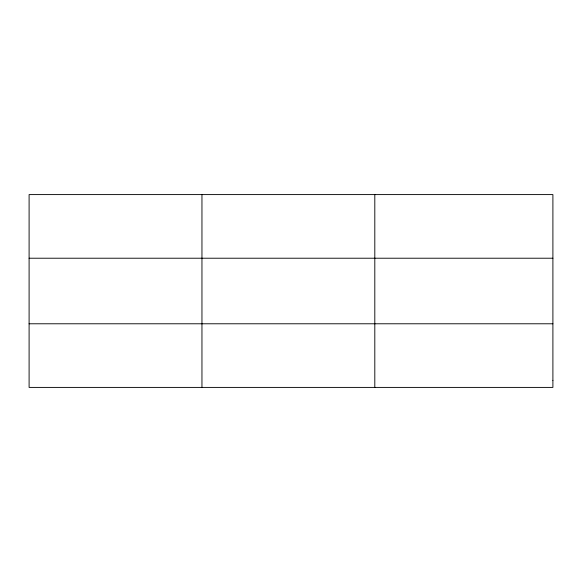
<?xml version="1.0" encoding="UTF-8"?>
<svg xmlns="http://www.w3.org/2000/svg" width="582" height="582" viewBox="0 0 582 582"><rect width="100%" height="100%" fill="white"/><g stroke="black" fill="none" stroke-linecap="round" stroke-linejoin="round"><path stroke-width="0.87" d="M201.954 194.592L201.954 387.408M374.808 194.592L374.808 387.408M29.1 258.219L552.9 258.219M29.1 323.781L552.9 323.781M552.9 380.337L552.9 387.408L29.1 387.408L29.1 194.592L552.9 194.592L552.9 380.337"/></g></svg>
